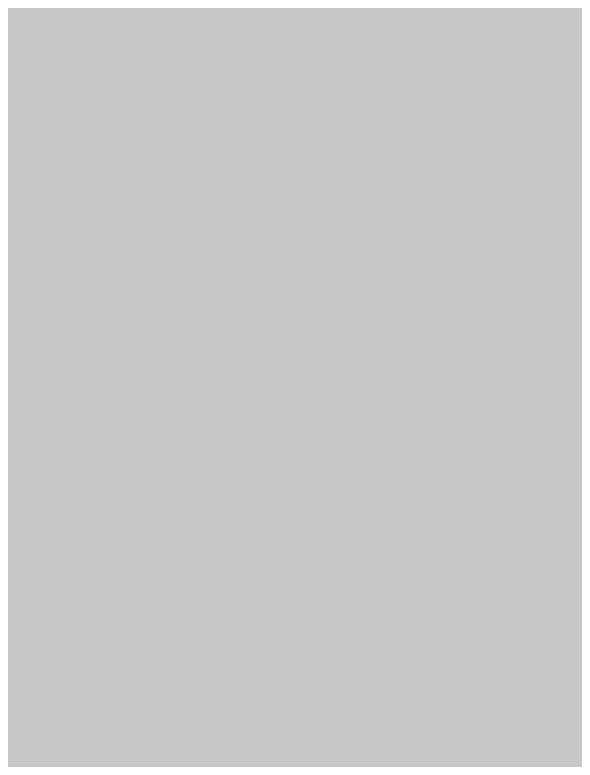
# Model space of a CAD drawing. Header units: millimetres. Extents: x -0.5 to 77.7, y -66.2 to -6.
# Drawn here: x 49.3681 to 49.4563, y -23.3097 to -23.1925 of the extents above; entities that cross this region are included whole.
import ezdxf

# ---------------------------------------------------------------- set-up
doc = ezdxf.new("R2010")
doc.units = ezdxf.units.MM
doc.header["$MEASUREMENT"] = 0
doc.layers.add('Inner1', color=7, linetype='Continuous', true_color=0x999966)
doc.layers.add('Top-Silkscreen-Layer', color=7, linetype='Continuous', true_color=0xffcc00)

msp = doc.modelspace()

# ---------------------------------------------------------------- hatches: boundary and pattern name
at = {"layer": 'Inner1'}
msp.add_hatch(color=256, dxfattribs=at).paths.add_polyline_path([(77.23901, -6.45415), (77.23901, -65.68199), (-0.02286, -65.68199), (-0.02286, -6.45415)])
at = {"layer": 'Top-Silkscreen-Layer'}
msp.add_hatch(color=256, dxfattribs=at).paths.add_polyline_path([(49.40933, -23.2282), (49.40798, -23.27568), (49.41285, -23.29039), (49.42786, -23.29039), (49.44287, -23.29039), (49.45116, -23.27587), (49.45946, -23.26136), (49.45487, -23.2429), (49.45028, -23.22444), (49.43292, -23.22275)])

# ---------------------------------------------------------------- linework, layer by layer
at = {"layer": 'Top-Silkscreen-Layer', "const_width": 0.254}
for points in [[(49.4195, -23.33638), (49.43059, -23.39934), (49.44422, -23.3377)], [(49.4007, -23.00689), (49.38712, -23.02732), (49.39624, -23.03987), (49.45583, -23.05267), (49.42892, -22.98647), (49.41429, -22.98647)], [(49.21044, -23.07478), (49.22744, -23.09429), (49.20402, -23.10614), (49.1806, -23.11799), (49.17185, -23.10607)], [(49.41974, -23.10514), (49.40359, -23.12495), (49.39831, -23.14232), (49.40583, -23.15901), (49.41335, -23.17571), (49.4306, -23.17571), (49.44784, -23.17571), (49.4556, -23.1585), (49.46335, -23.1413), (49.45591, -23.12479), (49.43144, -23.10194)], [(49.6147, -23.34314), (49.6281, -23.38787), (49.64944, -23.35509)], [(49.40933, -23.2282), (49.40798, -23.27568), (49.41285, -23.29039), (49.42786, -23.29039), (49.44287, -23.29039), (49.45116, -23.27587), (49.45946, -23.26136), (49.45487, -23.2429), (49.45028, -23.22444), (49.43292, -23.22275)], [(49.22022, -23.32767), (49.20076, -23.39055), (49.25756, -23.39713), (49.26877, -23.38345), (49.26718, -23.36174), (49.2656, -23.34004), (49.25022, -23.33022), (49.23484, -23.3204)], [(49.41335, -23.4592), (49.40899, -23.48358), (49.4106, -23.4997), (49.42893, -23.50144), (49.44725, -23.5032), (49.4503, -23.49217)], [(49.30627, -23.45137), (49.30467, -23.5073), (49.3681, -23.4751), (49.3681, -23.45698), (49.35335, -23.44823)]]:
    msp.add_lwpolyline(points, close=True, dxfattribs=at)
for points in [[(49.29798, -23.06251), (49.31723, -23.08682), (49.30723, -23.1026), (49.30999, -23.18895), (49.32748, -23.20901), (49.3126, -23.21608), (49.2881, -23.26095), (49.2881, -23.27814), (49.30262, -23.29), (49.32209, -23.30186), (49.33197, -23.32131), (49.29363, -23.35416), (49.28641, -23.3689), (49.30035, -23.38986), (49.31429, -23.41081), (49.32802, -23.41081), (49.35492, -23.39893), (49.3681, -23.38704), (49.3681, -23.36467), (49.3681, -23.3423), (49.3531, -23.3334), (49.35167, -23.295), (49.35304, -23.21749), (49.3581, -23.18037), (49.3731, -23.16527), (49.37303, -23.14325), (49.35435, -23.10182), (49.3581, -23.06675), (49.3731, -23.04915)], [(49.15733, -23.43947), (49.14157, -23.42055), (49.15079, -23.41281), (49.16367, -23.40508), (49.16112, -23.33102), (49.16075, -23.29813), (49.17486, -23.28062), (49.18133, -23.26648), (49.19669, -23.2813), (49.21204, -23.29612), (49.23162, -23.29612), (49.26946, -23.25702), (49.24999, -23.21584), (49.25518, -23.18061), (49.2581, -23.10689), (49.2431, -23.08579), (49.2581, -23.06568), (49.2731, -23.05058)]]:
    msp.add_lwpolyline(points, dxfattribs=at)

doc.saveas('drawing.dxf')
